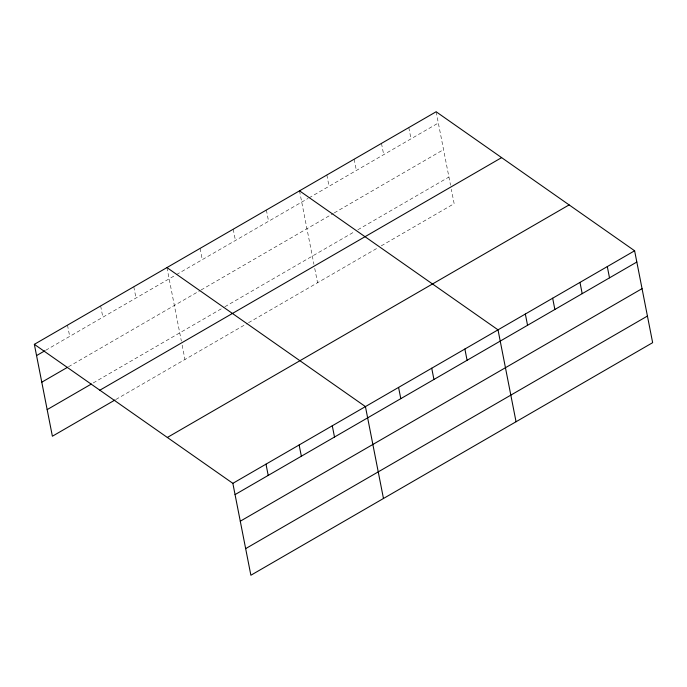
<?xml version="1.0" encoding="UTF-8"?>
<svg xmlns="http://www.w3.org/2000/svg" width="687" height="687" viewBox="0 0 687 687"><rect width="100%" height="100%" fill="white"/><g stroke="black" fill="none" stroke-linecap="round" stroke-linejoin="round"><path stroke-width="0.52" stroke-dasharray="3.44 2.58" d="M45.763 350.258L175.589 275.109M176.507 274.577L308.102 198.406M309.013 197.873L438.332 123.016M68.477 366.746L200.149 290.532M201.068 290L333.358 213.417M334.268 212.884L443.553 149.629M93.192 382.968L223.936 307.287M224.855 306.754L354.217 231.871M357.858 229.759L448.929 177.048M115.914 399.456L247.578 323.242M248.496 322.71L377.652 247.938M381.294 245.834L454.15 203.661L451.342 189.329M436.125 111.758L450.535 185.232M408.799 127.576L411.006 138.834M381.483 143.385L383.69 154.644M354.157 159.204L356.373 170.462M326.84 175.013L329.047 186.28M299.515 190.831L313.933 264.306M314.74 268.402L317.549 282.735M266.376 210.016L268.583 221.283M233.228 229.209L235.435 240.467M200.08 248.393L202.287 259.652M166.932 267.578L181.351 341.061M182.149 345.149L184.966 359.481M133.785 286.771L136 298.029M100.645 305.955L102.852 317.214M67.498 325.14L69.705 336.407"/><path stroke-width="1.03" d="M34.35 344.333L436.125 111.758L634.616 250.772L652.65 342.667L250.875 575.242L232.85 483.339L34.35 344.333L52.384 436.228L114.987 399.989M36.557 355.591L44.844 350.791M41.778 382.204L67.558 367.279M47.163 409.615L91.354 384.033M99.855 390.207L501.622 157.632M167.345 437.464L569.119 204.898M232.85 483.339L634.616 250.772M235.057 494.597L636.832 262.03M240.278 521.21L642.053 288.643M245.654 548.63L647.429 316.054M299.515 190.831L498.015 329.846L516.049 421.741M166.932 267.578L365.432 406.592L383.466 498.496M607.299 266.582L609.506 277.84M579.983 282.4L582.19 293.658M552.657 298.218L554.864 309.476M525.34 314.028L527.547 325.286M464.876 349.03L467.083 360.289M431.728 368.215L433.935 379.482M398.58 387.408L400.787 398.666M332.285 425.777L334.5 437.044M299.137 444.97L301.353 456.228M265.998 464.154L268.205 475.413"/></g></svg>
